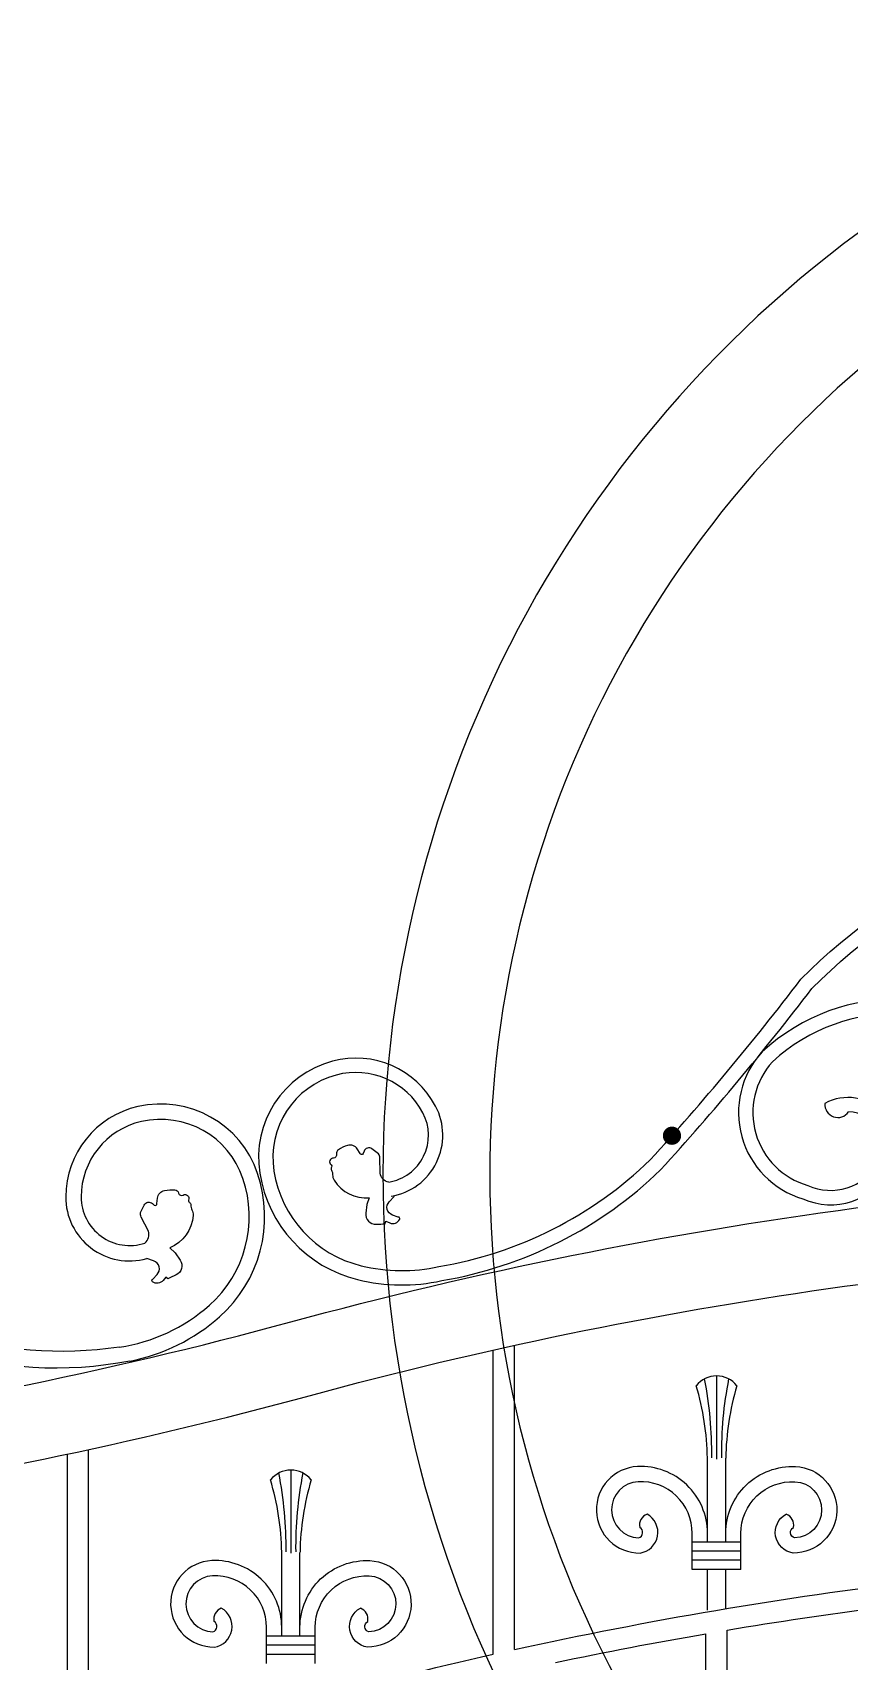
# Model space of a CAD drawing. Header units: inches. Extents: x 13054 to 48691, y 5623 to 20391.
# Drawn here: x 48377.55 to 48394.74, y 18839.18 to 18873.44 of the extents above; entities that cross this region are included whole.
import ezdxf

# ---------------------------------------------------------------- set-up
doc = ezdxf.new("R2010")
doc.units = ezdxf.units.IN
doc.header["$MEASUREMENT"] = 0

msp = doc.modelspace()

# ---------------------------------------------------------------- linework, layer by layer
at = {"ltscale": 5}
for p, q in [((48387.245, 18839.333), (48387.245, 18845.732)), ((48387.693, 18839.433), (48387.693, 18845.832)), ((48378.734, 18837.241), (48378.734, 18843.64)), ((48378.286, 18837.145), (48378.286, 18843.544)), ((48392.172, 18824.203), (48392.172, 18839.843)), ((48391.724, 18824.344), (48391.724, 18839.767))]:
    msp.add_line(p, q, dxfattribs=at)
at = {"color": 250, "ltscale": 5}
for p, q in [((48391.948, 18845.187), (48391.948, 18843.441)), ((48391.756, 18841.694), (48391.756, 18843.456)), ((48392.14, 18841.694), (48392.14, 18843.456)), ((48382.989, 18843.209), (48382.989, 18841.463)), ((48392.46, 18841.694), (48391.436, 18841.694)), ((48382.797, 18839.716), (48382.797, 18841.478)), ((48383.181, 18839.716), (48383.181, 18841.478)), ((48392.46, 18841.502), (48391.436, 18841.502)), ((48392.46, 18841.31), (48391.436, 18841.31)), ((48392.46, 18841.118), (48391.436, 18841.118)), ((48391.756, 18840.264), (48391.756, 18841.118)), ((48392.14, 18840.29), (48392.14, 18841.118)), ((48383.501, 18839.716), (48382.477, 18839.716)), ((48383.501, 18839.524), (48382.477, 18839.524)), ((48383.501, 18839.332), (48382.477, 18839.332))]:
    msp.add_line(p, q, dxfattribs=at)
at = {"color": 251, "ltscale": 5}
for points in [[(48385.049, 18849.263, 0.511998), (48385.769, 18850.721, 0.349226), (48383.944, 18851.517, 0.38446), (48382.633, 18849.498, 0.30174), (48384.467, 18847.506, 0.115762), (48386.106, 18847.489, 0.151945), (48390.553, 18849.734, 0.021789), (48393.722, 18853.53, -0.19836), (48401.765, 18856.967, -0.186157), (48405.445, 18855.614, -0.391794), (48406.094, 18851.01, -0.636778), (48401.117, 18851.501, -0.431084), (48402.443, 18854.391, -0.736806), (48403.561, 18852.728)], [(48385.099, 18848.966, 0.511998), (48386.035, 18850.862, 0.349226), (48383.867, 18851.808, 0.38446), (48382.335, 18849.451, 0.30174), (48384.395, 18847.213, 0.11522), (48386.164, 18847.193, 0.151986), (48390.77, 18849.523, 0.021765), (48393.953, 18853.335, -0.197827), (48401.769, 18856.666, -0.186446), (48405.25, 18855.384, -0.393301), (48405.84, 18851.173, -0.639305), (48401.399, 18851.608, -0.431646), (48402.536, 18854.104, -0.734084), (48403.326, 18852.949)], [(48403.995, 18849.671), (48403.995, 18849.671, -0.117234), (48400.828, 18850.083, -0.134221), (48398.801, 18851.849, 0.404658), (48392.906, 18852.006, 0.553217), (48393.764, 18848.911, 0.379739), (48395.601, 18849.504, 0.757199), (48394.228, 18850.921)], [(48401.563, 18849.539, -0.031065), (48400.709, 18849.806, -0.133734), (48398.563, 18851.662, 0.400517), (48393.123, 18851.797, 0.555533), (48393.868, 18849.195, 0.384068), (48395.341, 18849.657, 0.572667), (48394.727, 18850.742)], [(48379.602, 18845.502, 0.134661), (48381.49, 18846.432, 0.30174), (48382.29, 18849.445, 0.38446), (48379.771, 18850.854, 0.349226), (48378.251, 18848.955, 0.497667), (48379.96, 18847.656, 0.497667)], [(48379.382, 18845.794, 0.145894), (48381.275, 18846.675, 0.30174), (48381.982, 18849.34, 0.38446), (48379.843, 18850.538, 0.349226), (48378.576, 18848.954, 0.511998), (48379.916, 18847.982, 0.511998)], [(48385.049, 18849.263, -0.322041), (48384.868, 18849.45), (48384.863, 18849.772, 0.16557), (48384.832, 18849.862), (48384.695, 18849.964, 0.508859), (48384.531, 18849.913), (48384.511, 18849.865, -0.727782), (48384.446, 18849.869), (48384.386, 18849.962, 0.336839), (48384.182, 18850.036, 0.066902), (48383.99, 18849.946, 0.315322), (48383.95, 18849.85, -0.48736), (48383.887, 18849.771, 0.713583), (48383.835, 18849.629, -0.371263), (48383.843, 18849.58, 0.272427), (48383.843, 18849.516, -0.142792), (48383.868, 18849.417, 0.150042), (48383.898, 18849.304, 0.283434), (48384.639, 18848.937), (48384.586, 18848.795), (48384.567, 18848.611, 0.457284), (48384.784, 18848.379, 0.004129), (48384.976, 18848.388), (48384.991, 18848.441), (48385.073, 18848.405, 0.39807), (48385.28, 18848.482, 0.569728), (48385.25, 18848.528), (48385.129, 18848.569, -0.54783), (48385.06, 18848.852), (48385.161, 18848.96)], [(48379.916, 18847.982, 0.322041), (48379.991, 18848.236), (48379.842, 18848.529, -0.16557), (48379.828, 18848.625), (48379.903, 18848.781, -0.508859), (48380.076, 18848.814), (48380.116, 18848.78, 0.727782), (48380.172, 18848.814), (48380.182, 18848.927, -0.336839), (48380.332, 18849.09, -0.066902), (48380.547, 18849.1, -0.315322), (48380.628, 18849.032, 0.48736), (48380.723, 18848.992, -0.713583), (48380.837, 18848.888, 0.371263), (48380.853, 18848.84, -0.272427), (48380.883, 18848.782, 0.142792), (48380.908, 18848.681, -0.150042), (48380.934, 18848.565, -0.283434), (48380.441, 18847.883), (48380.555, 18847.78), (48380.66, 18847.623, -0.457284), (48380.575, 18847.311, -0.004129), (48380.397, 18847.228), (48380.359, 18847.268), (48380.302, 18847.198, -0.39807), (48380.079, 18847.168, -0.569728), (48380.084, 18847.224), (48380.173, 18847.318, 0.54783), (48380.102, 18847.606), (48379.96, 18847.656)], [(48379.382, 18845.794, -0.114878), (48375.663, 18846.095, -0.058315), (48372.54, 18847.912, 0.153057), (48369, 18848.859, 0.177337), (48367.435, 18848.308)], [(48379.602, 18845.502, -0.129197), (48375.549, 18845.753, -0.058386), (48372.347, 18847.607, 0.153203), (48369.012, 18848.498, 0.259513), (48367.073, 18847.179, 0.400702), (48367.854, 18844.28, 0.624793), (48370.674, 18845.923, 0.433755), (48369.256, 18847.256, 0.801686), (48369.083, 18846.447)]]:
    msp.add_lwpolyline(points, format="xyb", dxfattribs=at)
at = {"ltscale": 5, "const_width": 0.184}
msp.add_lwpolyline([(48390.909, 18850.24, 1), (48391.109, 18850.24, 1)], format="xyb", close=True, dxfattribs=at)
at = {"ltscale": 5}
for points in [[(48358.986, 18843.124, 0.06637), (48382.986, 18846.324, -0.06637), (48406.986, 18849.524)], [(48360.586, 18841.538, 0.062061), (48383.405, 18844.78, -0.061908), (48405.386, 18847.91)], [(48387.693, 18839.433, -0.023992), (48396.204, 18840.877)], [(48392.172, 18839.843, -0.008941), (48395.34, 18840.316)], [(48388.557, 18839.16, -0.009004), (48391.724, 18839.767)], [(48378.734, 18837.241, 0.012901), (48383.405, 18838.381, -0.010988), (48387.245, 18839.333)]]:
    msp.add_lwpolyline(points, format="xyb", dxfattribs=at)
at = {"color": 250, "ltscale": 5}
for points in [[(48391.756, 18841.879, 0.428008), (48390.286, 18843.282, 0.981892), (48390.338, 18841.463, 0.718103), (48390.485, 18842.282)], [(48392.14, 18841.879), (48392.14, 18841.879, -0.428008), (48393.611, 18843.282, -0.981892), (48393.559, 18841.463, -0.718103), (48393.411, 18842.282)], [(48391.436, 18841.118), (48391.436, 18841.879, 0.428008), (48390.301, 18842.963, 0.959841), (48390.307, 18841.783, 0.664353), (48390.331, 18842.002)], [(48392.46, 18841.118), (48392.46, 18841.879, -0.428008), (48393.596, 18842.963, -0.959841), (48393.589, 18841.783, -0.664353), (48393.566, 18842.002)], [(48382.797, 18839.901, 0.428008), (48381.327, 18841.304, 0.981892), (48381.379, 18839.485, 0.718103), (48381.526, 18840.304)], [(48383.181, 18839.901), (48383.181, 18839.901, -0.428008), (48384.652, 18841.304, -0.981892), (48384.6, 18839.485, -0.718103), (48384.452, 18840.304)], [(48382.477, 18839.14), (48382.477, 18839.901, 0.428008), (48381.342, 18840.984, 0.959841), (48381.349, 18839.805, 0.664353), (48381.372, 18840.024)], [(48383.501, 18839.14), (48383.501, 18839.901, -0.428008), (48384.637, 18840.984, -0.959841), (48384.63, 18839.805, -0.664353), (48384.607, 18840.024)]]:
    msp.add_lwpolyline(points, format="xyb", dxfattribs=at)
at = {"transparency": 33554483}
for radius, start in [(24.64, 96.0577), (22.39, 96.6691)]:
    msp.add_arc((48409.566, 18849.407), radius, start, 213.9193, dxfattribs=at)
at = {"color": 251, "ltscale": 5}
msp.add_arc((48394.501, 18850.896), 0.273, 174.9167, 325.6507, dxfattribs=at)
at = {"color": 250, "ltscale": 5}
for centre, radius, start, end in [((48391.948, 18844.643), 0.544, 38.3001, 141.6999), ((48386.106, 18843.365), 5.65, 0.9279, 16.6155), ((48383.804, 18843.57), 8.043, 359.2642, 11.1507), ((48400.092, 18843.57), 8.043, 168.8493, 180.7358), ((48397.79, 18843.365), 5.65, 163.3845, 179.0721), ((48382.989, 18842.665), 0.544, 38.3001, 141.6999), ((48377.147, 18841.387), 5.65, 0.9279, 16.6155), ((48374.845, 18841.592), 8.043, 359.2642, 11.1507), ((48391.133, 18841.592), 8.043, 168.8493, 180.7358), ((48388.831, 18841.387), 5.65, 163.3845, 179.0721), ((48390.574, 18842.051), 0.248, 111.0173, 191.3369), ((48393.322, 18842.051), 0.248, 348.6631, 68.9827), ((48381.615, 18840.073), 0.248, 111.0173, 191.3369), ((48384.364, 18840.073), 0.248, 348.6631, 68.9827)]:
    msp.add_arc(centre, radius, start, end, dxfattribs=at)

doc.saveas('drawing.dxf')
